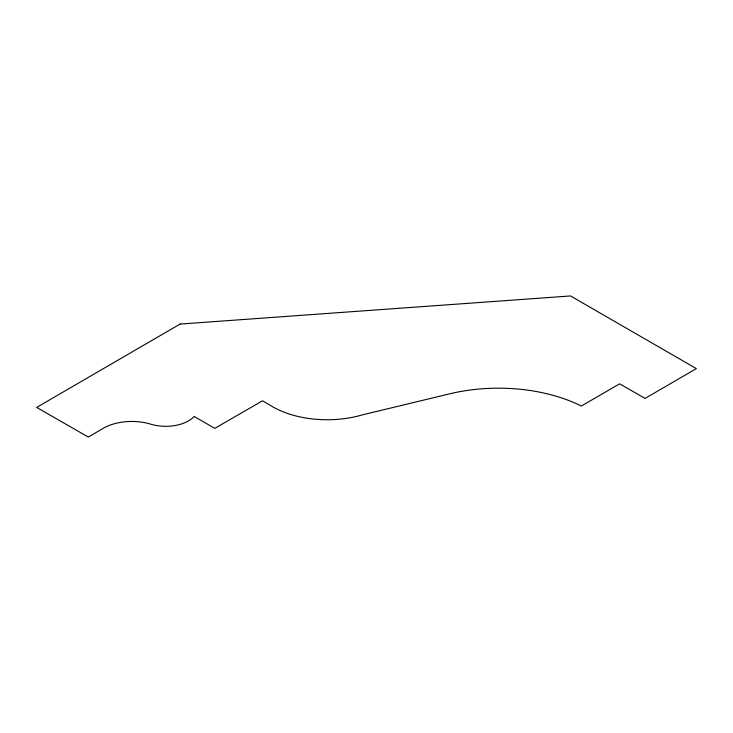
<?xml version="1.0" encoding="UTF-8"?>
<svg xmlns="http://www.w3.org/2000/svg" width="733" height="733" viewBox="0 0 733 733"><rect width="100%" height="100%" fill="white"/><g stroke="black" fill="none" stroke-linecap="round" stroke-linejoin="round"><path stroke-width="1.1" d="M180.089 324.059L36.65 407.42L88.308 437.051L101.337 429.474A40.37 23.309 0 0 1 150.457 424.077A32.206 18.591 0 0 0 194.199 416.463L214.796 428.356L262.478 400.823L269.423 404.808A77.386 44.676 0 0 0 362.441 414.851L451.427 393.41A126.415 72.988 0 0 1 581.342 406.055L619.623 383.817L645.067 398.413L696.35 368.607L570.512 295.949L180.089 324.059"/></g></svg>
